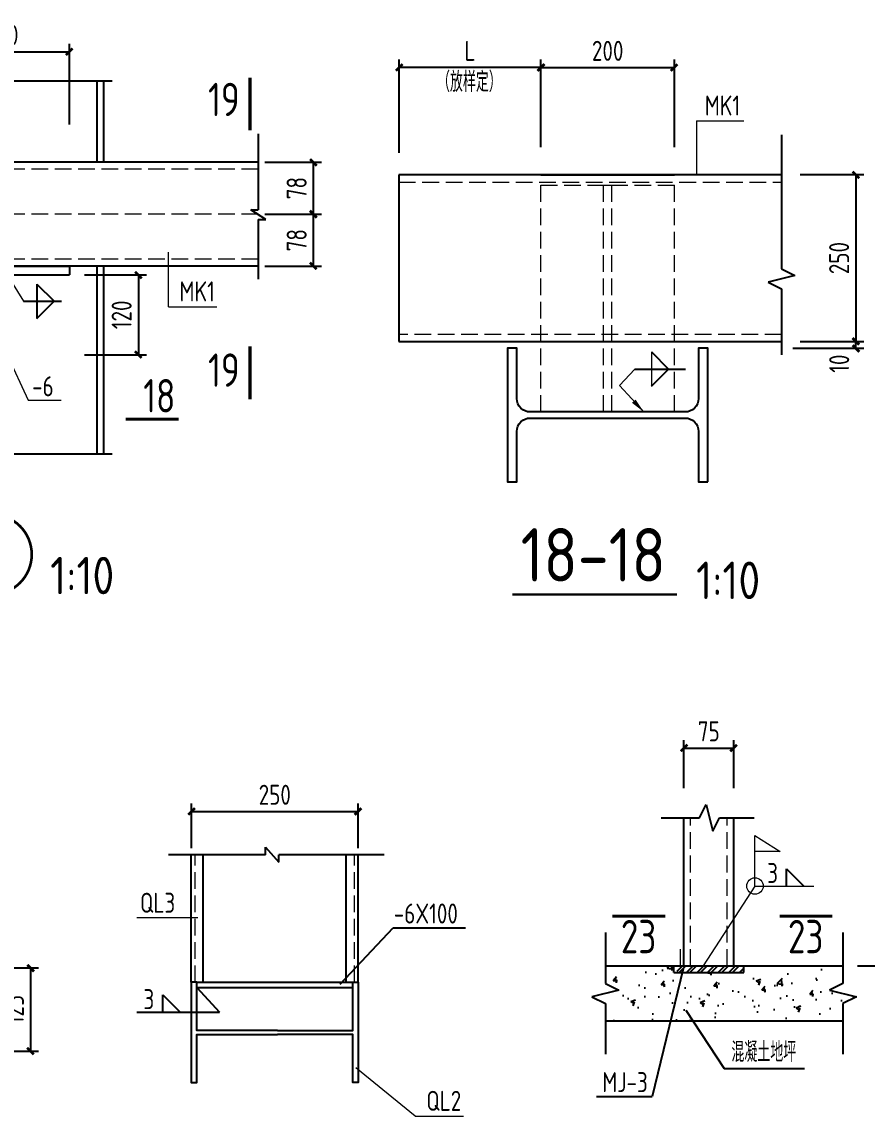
# Model space of a CAD drawing. Header units: millimetres. Extents: x 865490 to 879904, y 39442 to 44891.
# Drawn here: x 875898.2 to 876024.8, y 39568.1 to 39732 of the extents above; entities that cross this region are included whole.
import ezdxf

# ---------------------------------------------------------------- set-up
doc = ezdxf.new("R2010")
doc.units = ezdxf.units.MM
doc.header["$LTSCALE"] = 1000
doc.header["$MEASUREMENT"] = 0
doc.linetypes.add('DASH', pattern=[0.35, 0.25, -0.1])
for name, color, linetype, lineweight in [('1', 4, 'Continuous', 70), ('D3', 62, 'Continuous', 9), ('LZ', 64, 'Continuous', 9), ('数字', 3, 'Continuous', 9), ('细实线', 1, 'Continuous', 20)]:
    doc.layers.add(name, color=color, linetype=linetype, lineweight=lineweight)
for name, color, linetype in [('D1', 112, 'Continuous'), ('D2', 6, 'Continuous'), ('DIM', 7, 'Continuous'), ('DRAWING0', 112, 'Continuous'), ('M_Prof', 2, 'Continuous'), ('Prof', 2, 'Continuous'), ('PUB_DIM', 3, 'Continuous'), ('THIN', 7, 'Continuous'), ('尺寸标注', 7, 'Continuous'), ('文字', 7, 'Continuous'), ('柱子', 8, 'Continuous')]:
    doc.layers.add(name, color=color, linetype=linetype)
doc.styles.add('GBHZ', font='gbenor.shx', dxfattribs={"width": 0.9, "bigfont": 'gbcbig.shx'})
doc.dimstyles.new('Y10', dxfattribs={"dimscale": 0, "dimtxt": 3, "dimasz": 0.01, "dimexe": 1.2, "dimexo": 1, "dimgap": 1, "dimtad": 1, "dimdec": 0, "dimlfac": 10, "dimzin": 0, "dimdsep": 46, "dimtxsty": 'GBHZ', "dimblk1": 'DX', "dimblk2": 'DX', "dimsah": 1, "dimcen": 0.09, "dimdle": 1, "dimadec": 0, "dimazin": 0, "dimtfac": 1, "dimtdec": 0, "dimtix": 1, "dimtmove": 2, "dimatfit": 3, "dimldrblk": 'DX', "dimfxl": 0, "dimtolj": 1, "dimtzin": 0, "dimarcsym": 0})

# ---------------------------------------------------------------- blocks, each defined once
blk = doc.blocks.new('DX')
at = {"color": 0, "linetype": 'ByBlock', "const_width": 40}
blk.add_lwpolyline([(-54, -51), (46, 49)], dxfattribs=at)
blk = doc.blocks.new('*D955')
at = {"layer": 'Defpoints', "color": 0, "linetype": 'ByBlock', "transparency": 16777216}
for p in [(875905.29, 39727.52), (875885.29, 39715.41), (875905.29, 39715.62)]:
    blk.add_point(p, dxfattribs=at)
at = {"layer": 'DIM', "color": 0, "linetype": 'ByBlock', "lineweight": -2, "transparency": 16777216}
for p, q in [((875885.29, 39716.41), (875885.29, 39728.72)), ((875885.3, 39727.52), (875905.28, 39727.52)), ((875905.29, 39716.62), (875905.29, 39728.72))]:
    blk.add_line(p, q, dxfattribs=at)
at = {"layer": 'DIM', "color": 0, "linetype": 'ByBlock', "lineweight": -2, "transparency": 16777216, "xscale": 0.01, "yscale": 0.01, "zscale": 0.01, "rotation": 180}
blk.add_blockref('DX', (875885.29, 39727.52), dxfattribs=at)
at = {"layer": 'DIM', "color": 0, "linetype": 'ByBlock', "lineweight": -2, "transparency": 16777216, "xscale": 0.01, "yscale": 0.01, "zscale": 0.01}
blk.add_blockref('DX', (875905.29, 39727.52), dxfattribs=at)
at = {"layer": 'DIM', "color": 0, "linetype": 'ByBlock', "transparency": 16777216, "insert": (875895.29, 39730.02), "char_height": 3, "attachment_point": 5, "style": 'GBHZ'}
blk.add_mtext('\\A1;200', dxfattribs=at)
blk = doc.blocks.new('*D956')
at = {"layer": 'Defpoints', "color": 0, "linetype": 'ByBlock', "transparency": 16777216}
for p in [(875906.55, 39694.11), (875906.55, 39682.11), (875915.6, 39682.11)]:
    blk.add_point(p, dxfattribs=at)
at = {"layer": 'DIM', "color": 0, "linetype": 'ByBlock', "lineweight": -2, "transparency": 16777216}
for p, q in [((875907.55, 39694.11), (875916.8, 39694.11)), ((875915.6, 39694.1), (875915.6, 39682.12)), ((875907.55, 39682.11), (875916.8, 39682.11))]:
    blk.add_line(p, q, dxfattribs=at)
at = {"layer": 'DIM', "color": 0, "linetype": 'ByBlock', "lineweight": -2, "transparency": 16777216, "xscale": 0.01, "yscale": 0.01, "zscale": 0.01}
for p, rotation in [((875915.6, 39694.11), 90), ((875915.6, 39682.11), 270)]:
    blk.add_blockref('DX', p, dxfattribs=dict(at, rotation=rotation))
at = {"layer": 'DIM', "color": 0, "linetype": 'ByBlock', "transparency": 16777216, "insert": (875913.1, 39688.11), "char_height": 3, "attachment_point": 5, "rotation": 90, "style": 'GBHZ'}
blk.add_mtext('\\A1;120', dxfattribs=at)
blk = doc.blocks.new('*D957')
at = {"layer": 'Defpoints', "color": 0, "linetype": 'ByBlock', "transparency": 16777216}
for p in [(875954.65, 39725.15), (875954.65, 39711.37), (875975.91, 39712.2)]:
    blk.add_point(p, dxfattribs=at)
at = {"layer": 'DIM', "color": 0, "linetype": 'ByBlock', "lineweight": -2, "transparency": 16777216}
for p, q in [((875954.65, 39712.37), (875954.65, 39726.35)), ((875975.91, 39713.2), (875975.91, 39726.35)), ((875975.9, 39725.15), (875954.66, 39725.15))]:
    blk.add_line(p, q, dxfattribs=at)
at = {"layer": 'DIM', "color": 0, "linetype": 'ByBlock', "lineweight": -2, "transparency": 16777216, "xscale": 0.01, "yscale": 0.01, "zscale": 0.01, "rotation": 180}
blk.add_blockref('DX', (875954.65, 39725.15), dxfattribs=at)
at = {"layer": 'DIM', "color": 0, "linetype": 'ByBlock', "lineweight": -2, "transparency": 16777216, "xscale": 0.01, "yscale": 0.01, "zscale": 0.01}
blk.add_blockref('DX', (875975.91, 39725.15), dxfattribs=at)
at = {"layer": 'DIM', "color": 0, "linetype": 'ByBlock', "transparency": 16777216, "insert": (875965.28, 39727.65), "char_height": 3, "attachment_point": 5, "style": 'GBHZ'}
blk.add_mtext('\\A1;L', dxfattribs=at)
blk = doc.blocks.new('*D958')
at = {"layer": 'Defpoints', "color": 0, "linetype": 'ByBlock', "transparency": 16777216}
for p in [(876012.65, 39683.11), (876013.73, 39684.11), (876023.09, 39684.11)]:
    blk.add_point(p, dxfattribs=at)
at = {"layer": 'DIM', "color": 0, "linetype": 'ByBlock', "lineweight": -2, "transparency": 16777216}
for p, q in [((876013.65, 39683.11), (876024.29, 39683.11)), ((876014.73, 39684.11), (876024.29, 39684.11)), ((876023.09, 39684.12), (876023.09, 39684.13)), ((876023.09, 39683.11), (876023.09, 39684.11)), ((876023.09, 39683.1), (876023.09, 39683.09))]:
    blk.add_line(p, q, dxfattribs=at)
at = {"layer": 'DIM', "color": 0, "linetype": 'ByBlock', "lineweight": -2, "transparency": 16777216, "xscale": 0.01, "yscale": 0.01, "zscale": 0.01}
for p, rotation in [((876023.09, 39684.11), 270), ((876023.09, 39683.11), 90)]:
    blk.add_blockref('DX', p, dxfattribs=dict(at, rotation=rotation))
at = {"layer": 'DIM', "color": 0, "linetype": 'ByBlock', "transparency": 16777216, "insert": (876020.59, 39680.8), "char_height": 3, "attachment_point": 5, "rotation": 90, "style": 'GBHZ'}
blk.add_mtext('\\A1;10', dxfattribs=at)
blk = doc.blocks.new('*D959')
at = {"layer": 'Defpoints', "color": 0, "linetype": 'ByBlock', "transparency": 16777216}
for p in [(876013.73, 39709.11), (876013.73, 39684.11), (876023.08, 39684.11)]:
    blk.add_point(p, dxfattribs=at)
at = {"layer": 'DIM', "color": 0, "linetype": 'ByBlock', "lineweight": -2, "transparency": 16777216}
for p, q in [((876014.73, 39709.11), (876024.28, 39709.11)), ((876023.08, 39709.1), (876023.08, 39684.12)), ((876014.73, 39684.11), (876024.28, 39684.11))]:
    blk.add_line(p, q, dxfattribs=at)
at = {"layer": 'DIM', "color": 0, "linetype": 'ByBlock', "lineweight": -2, "transparency": 16777216, "xscale": 0.01, "yscale": 0.01, "zscale": 0.01}
for p, rotation in [((876023.08, 39709.11), 90), ((876023.08, 39684.11), 270)]:
    blk.add_blockref('DX', p, dxfattribs=dict(at, rotation=rotation))
at = {"layer": 'DIM', "color": 0, "linetype": 'ByBlock', "transparency": 16777216, "insert": (876020.58, 39696.61), "char_height": 3, "attachment_point": 5, "rotation": 90, "style": 'GBHZ'}
blk.add_mtext('\\A1;250', dxfattribs=at)
blk = doc.blocks.new('*D960')
at = {"layer": 'Defpoints', "color": 0, "linetype": 'ByBlock', "transparency": 16777216}
for p in [(875995.91, 39725.15), (875975.91, 39712.2), (875995.91, 39712.2)]:
    blk.add_point(p, dxfattribs=at)
at = {"layer": 'DIM', "color": 0, "linetype": 'ByBlock', "lineweight": -2, "transparency": 16777216}
for p, q in [((875975.91, 39713.2), (875975.91, 39726.35)), ((875995.91, 39713.2), (875995.91, 39726.35)), ((875975.92, 39725.15), (875995.9, 39725.15))]:
    blk.add_line(p, q, dxfattribs=at)
at = {"layer": 'DIM', "color": 0, "linetype": 'ByBlock', "lineweight": -2, "transparency": 16777216, "xscale": 0.01, "yscale": 0.01, "zscale": 0.01, "rotation": 180}
blk.add_blockref('DX', (875975.91, 39725.15), dxfattribs=at)
at = {"layer": 'DIM', "color": 0, "linetype": 'ByBlock', "lineweight": -2, "transparency": 16777216, "xscale": 0.01, "yscale": 0.01, "zscale": 0.01}
blk.add_blockref('DX', (875995.91, 39725.15), dxfattribs=at)
at = {"layer": 'DIM', "color": 0, "linetype": 'ByBlock', "transparency": 16777216, "insert": (875985.91, 39727.65), "char_height": 3, "attachment_point": 5, "style": 'GBHZ'}
blk.add_mtext('\\A1;200', dxfattribs=at)
blk = doc.blocks.new('*D967')
at = {"layer": 'Defpoints', "color": 0, "linetype": 'ByBlock', "transparency": 16777216}
for p in [(875933.57, 39703.19), (875941.82, 39703.19), (875933.57, 39695.39)]:
    blk.add_point(p, dxfattribs=at)
at = {"layer": 'DIM', "color": 0, "linetype": 'ByBlock', "lineweight": -2, "transparency": 16777216}
for p, q in [((875934.57, 39703.19), (875943.02, 39703.19)), ((875941.82, 39695.4), (875941.82, 39703.18)), ((875934.57, 39695.39), (875943.02, 39695.39))]:
    blk.add_line(p, q, dxfattribs=at)
at = {"layer": 'DIM', "color": 0, "linetype": 'ByBlock', "lineweight": -2, "transparency": 16777216, "xscale": 0.01, "yscale": 0.01, "zscale": 0.01}
for p, rotation in [((875941.82, 39703.19), 90), ((875941.82, 39695.39), 270)]:
    blk.add_blockref('DX', p, dxfattribs=dict(at, rotation=rotation))
at = {"layer": 'DIM', "color": 0, "linetype": 'ByBlock', "transparency": 16777216, "insert": (875939.32, 39699.29), "char_height": 3, "attachment_point": 5, "rotation": 90, "style": 'GBHZ'}
blk.add_mtext('\\A1;78', dxfattribs=at)
blk = doc.blocks.new('*D968')
at = {"layer": 'Defpoints', "color": 0, "linetype": 'ByBlock', "transparency": 16777216}
for p in [(875933.57, 39710.99), (875941.82, 39710.99), (875933.57, 39703.19)]:
    blk.add_point(p, dxfattribs=at)
at = {"layer": 'DIM', "color": 0, "linetype": 'ByBlock', "lineweight": -2, "transparency": 16777216}
for p, q in [((875934.57, 39710.99), (875943.02, 39710.99)), ((875941.82, 39703.2), (875941.82, 39710.98)), ((875934.57, 39703.19), (875943.02, 39703.19))]:
    blk.add_line(p, q, dxfattribs=at)
at = {"layer": 'DIM', "color": 0, "linetype": 'ByBlock', "lineweight": -2, "transparency": 16777216, "xscale": 0.01, "yscale": 0.01, "zscale": 0.01}
for p, rotation in [((875941.82, 39710.99), 90), ((875941.82, 39703.19), 270)]:
    blk.add_blockref('DX', p, dxfattribs=dict(at, rotation=rotation))
at = {"layer": 'DIM', "color": 0, "linetype": 'ByBlock', "transparency": 16777216, "insert": (875939.32, 39707.09), "char_height": 3, "attachment_point": 5, "rotation": 90, "style": 'GBHZ'}
blk.add_mtext('\\A1;78', dxfattribs=at)
blk = doc.blocks.new('*D1390')
at = {"layer": 'Defpoints', "color": 0, "linetype": 'ByBlock', "transparency": 16777216}
for p in [(875891.35, 39590.31), (875891.35, 39577.81), (875899.45, 39577.81)]:
    blk.add_point(p, dxfattribs=at)
at = {"layer": 'DIM', "color": 0, "linetype": 'ByBlock', "lineweight": -2, "transparency": 16777216}
for p, q in [((875892.35, 39590.31), (875900.65, 39590.31)), ((875899.45, 39590.3), (875899.45, 39577.82)), ((875892.35, 39577.81), (875900.65, 39577.81))]:
    blk.add_line(p, q, dxfattribs=at)
at = {"layer": 'DIM', "color": 0, "linetype": 'ByBlock', "lineweight": -2, "transparency": 16777216, "xscale": 0.01, "yscale": 0.01, "zscale": 0.01}
for p, rotation in [((875899.45, 39590.31), 90), ((875899.45, 39577.81), 270)]:
    blk.add_blockref('DX', p, dxfattribs=dict(at, rotation=rotation))
at = {"layer": 'DIM', "color": 0, "linetype": 'ByBlock', "transparency": 16777216, "insert": (875896.95, 39584.06), "char_height": 3, "attachment_point": 5, "rotation": 90, "style": 'GBHZ'}
blk.add_mtext('\\A1;125', dxfattribs=at)
blk = doc.blocks.new('*D1391')
at = {"layer": 'Defpoints', "color": 0, "linetype": 'ByBlock', "transparency": 16777216}
for p in [(875948.54, 39613.73), (875923.54, 39607.24, 5), (875948.54, 39607.24, 5)]:
    blk.add_point(p, dxfattribs=at)
at = {"layer": 'DIM', "color": 0, "linetype": 'ByBlock', "lineweight": -2, "transparency": 16777216}
for p, q in [((875923.54, 39608.24), (875923.54, 39614.93)), ((875948.54, 39608.24), (875948.54, 39614.93)), ((875923.55, 39613.73), (875948.53, 39613.73))]:
    blk.add_line(p, q, dxfattribs=at)
at = {"layer": 'DIM', "color": 0, "linetype": 'ByBlock', "lineweight": -2, "transparency": 16777216, "xscale": 0.01, "yscale": 0.01, "zscale": 0.01, "rotation": 180}
blk.add_blockref('DX', (875923.54, 39613.73), dxfattribs=at)
at = {"layer": 'DIM', "color": 0, "linetype": 'ByBlock', "lineweight": -2, "transparency": 16777216, "xscale": 0.01, "yscale": 0.01, "zscale": 0.01}
blk.add_blockref('DX', (875948.54, 39613.73), dxfattribs=at)
at = {"layer": 'DIM', "color": 0, "linetype": 'ByBlock', "transparency": 16777216, "insert": (875936.04, 39616.23), "char_height": 3, "attachment_point": 5, "style": 'GBHZ'}
blk.add_mtext('\\A1;250', dxfattribs=at)
blk = doc.blocks.new('*D1400')
at = {"layer": 'Defpoints', "color": 0, "linetype": 'ByBlock', "transparency": 16777216}
for p in [(876004.8, 39623.23), (875997.3, 39616.21), (876004.8, 39616.21)]:
    blk.add_point(p, dxfattribs=at)
at = {"layer": 'DIM', "color": 0, "linetype": 'ByBlock', "lineweight": -2, "transparency": 16777216}
for p, q in [((875997.3, 39617.21), (875997.3, 39624.43)), ((876004.8, 39617.21), (876004.8, 39624.43)), ((875997.31, 39623.23), (876004.79, 39623.23))]:
    blk.add_line(p, q, dxfattribs=at)
at = {"layer": 'DIM', "color": 0, "linetype": 'ByBlock', "lineweight": -2, "transparency": 16777216, "xscale": 0.01, "yscale": 0.01, "zscale": 0.01, "rotation": 180}
blk.add_blockref('DX', (875997.3, 39623.23), dxfattribs=at)
at = {"layer": 'DIM', "color": 0, "linetype": 'ByBlock', "lineweight": -2, "transparency": 16777216, "xscale": 0.01, "yscale": 0.01, "zscale": 0.01}
blk.add_blockref('DX', (876004.8, 39623.23), dxfattribs=at)
at = {"layer": 'DIM', "color": 0, "linetype": 'ByBlock', "transparency": 16777216, "insert": (876001.05, 39625.73), "char_height": 3, "attachment_point": 5, "style": 'GBHZ'}
blk.add_mtext('\\A1;75', dxfattribs=at)

msp = doc.modelspace()

# ---------------------------------------------------------------- hatches: boundary and pattern name
at = {"layer": 'DIM'}
h = msp.add_hatch(dxfattribs=at)
h.set_pattern_fill('AR-CONC', color=256, style=0)
h.set_pattern_definition([(50, (474617.527, 183262.05), (7.17260183, -0.62752135), [0.75, -8.25]), (355, (474617.527, 183262.05), (-1.38751334, 7.52192134), [0.6, -6.6]), (100.4514, (474618.1246, 183261.998), (5.78509382, 6.89439542), [0.6374019, -7.01142112]), (46.1842, (474617.527, 183264.05), (10.67241049, -1.65519014), [1.125, -12.375]), (96.6356, (474618.416, 183263.912), (9.34662706, 9.7411787), [0.95610288, -10.51713]), (351.1842, (474617.527, 183264.05), (9.34661945, 9.741186), [0.9, -9.9]), (21, (474618.527, 183263.55), (5.96907052, -4.02618891), [0.75, -8.25]), (326, (474618.527, 183263.55), (2.43315332, 7.25150045), [0.6, -6.6]), (71.4514, (474619.024, 183263.2145), (8.40222629, 3.22530497), [0.6374019, -7.01142112]), (37.5, (474617.5268, 183262.05), (0.121598553, 3.328938538), [0, -6.52, 0, -6.7, 0, -6.625]), (7.5, (474617.527, 183262.05), (2.630695374, 3.94411712), [0, -3.82, 0, -6.37, 0, -2.525]), (327.5, (474615.2968, 183262.05), (5.338224362, -0.225548717), [0, -2.5, 0, -7.8, 0, -10.35]), (317.5, (474614.297, 183262.05), (5.831861693, 1.001049823), [0, -3.25, 0, -5.18, 0, -7.35])])
h.paths.add_polyline_path([(875997.054, 39589.613), (875995.8, 39589.613), (875995.8, 39590.613), (875985.558, 39590.613), (875985.558, 39587.986), (875987.558, 39586.986), (875983.558, 39585.986), (875985.558, 39584.986), (875985.558, 39582.358), (875994.939, 39582.358)])
h = msp.add_hatch(dxfattribs=at)
h.set_pattern_fill('AR-CONC', color=256, style=0)
h.set_pattern_definition([(50, (474576.075, 182496.5466), (7.17260183, -0.62752135), [0.75, -8.25]), (355, (474576.075, 182496.5466), (-1.38751334, 7.52192134), [0.6, -6.6]), (100.4514, (474576.6725, 182496.494), (5.78509382, 6.89439542), [0.6374019, -7.01142112]), (46.1842, (474576.075, 182498.547), (10.67241049, -1.65519014), [1.125, -12.375]), (96.6356, (474576.964, 182498.409), (9.34662706, 9.7411787), [0.95610288, -10.51713]), (351.1842, (474576.075, 182498.547), (9.34661945, 9.741186), [0.9, -9.9]), (21, (474577.075, 182498.0466), (5.96907052, -4.02618891), [0.75, -8.25]), (326, (474577.075, 182498.0466), (2.43315332, 7.25150045), [0.6, -6.6]), (71.4514, (474577.572, 182497.711), (8.40222629, 3.22530497), [0.6374019, -7.01142112]), (37.5, (474576.0748, 182496.5466), (0.121598553, 3.328938538), [0, -6.52, 0, -6.7, 0, -6.625]), (7.5, (474576.0748, 182496.5466), (2.630695374, 3.94411712), [0, -3.82, 0, -6.37, 0, -2.525]), (327.5, (474573.8448, 182496.5466), (5.338224362, -0.225548717), [0, -2.5, 0, -7.8, 0, -10.35]), (317.5, (474572.845, 182496.5466), (5.831861693, 1.001049823), [0, -3.25, 0, -5.18, 0, -7.35])])
h.paths.add_polyline_path([(876019.158, 39586.986), (876021.158, 39587.986), (876021.158, 39590.613), (876006.3, 39590.613), (876006.3, 39589.613), (875997.554, 39589.613), (875995.439, 39582.358), (876021.158, 39582.358), (876021.158, 39584.986), (876023.158, 39585.986)])
h = msp.add_hatch(dxfattribs=at)
h.set_pattern_fill('ANSI32', color=256, scale=3, style=0)
h.set_pattern_definition([(45, (465550.8728, 177479.1682), (-0.7954951288, 0.7954951288), []), (45, (465551.4031, 177479.1682), (-0.7954951288, 0.7954951288), [])])
h.paths.add_polyline_path([(876006.3, 39589.613), (876006.3, 39590.613), (875996.3, 39590.613), (875996.3, 39589.613)])

# ---------------------------------------------------------------- linework, layer by layer
at = {"linetype": 'ByBlock', "ltscale": 0.5, "const_width": 0.4}
msp.add_lwpolyline([(875887.631, 39652.216, 1), (875899.631, 39652.216, 1)], format="xyb", close=True, dxfattribs=at)
at = {"layer": '1', "color": 2, "const_width": 0.48}
for points in [[(875932.339, 39723.643), (875932.339, 39715.72)], [(875932.339, 39683.396), (875932.339, 39675.474)], [(875913.704, 39672.494), (875921.626, 39672.494)]]:
    msp.add_lwpolyline(points, dxfattribs=at)
at = {"layer": '1', "color": 2, "const_width": 0.48, "elevation": 0}
for points in [[(875986.63, 39598.055), (875994.552, 39598.055)], [(876011.661, 39598.055), (876019.583, 39598.055)]]:
    msp.add_lwpolyline(points, dxfattribs=at)
at = {"layer": 'D1', "color": 251}
for p, q in [((875896.562, 39723.148), (875911.67, 39723.148)), ((875933.572, 39715.237), (875933.572, 39703.845)), ((875934.697, 39702.364), (875932.448, 39703.845)), ((875932.448, 39703.845), (875933.572, 39703.845)), ((875933.572, 39702.364), (875933.572, 39693.44)), ((875933.572, 39702.364), (875934.697, 39702.364)), ((875900.414, 39692.716), (875900.414, 39687.577)), ((875900.414, 39692.716), (875902.984, 39690.147)), ((875898.385, 39690.147), (875904.065, 39690.147)), ((875900.414, 39687.577), (875902.984, 39690.147)), ((875992.471, 39682.547), (875995.04, 39679.978)), ((875989.974, 39679.978), (875997.58, 39679.978)), ((875992.471, 39677.409), (875995.04, 39679.978)), ((875896.562, 39667.297), (875911.67, 39667.297)), ((876012.715, 39602.563), (876012.715, 39605.133)), ((876012.715, 39605.133), (876015.284, 39602.563))]:
    msp.add_line(p, q, dxfattribs=at)
at = {"layer": 'D1'}
for p, q in [((875934.653, 39608.365), (875936.634, 39606.117)), ((875934.653, 39607.241), (875934.653, 39608.365)), ((875934.653, 39607.241), (875920.096, 39607.241)), ((875936.634, 39606.117), (875936.634, 39607.241)), ((875952.445, 39607.241), (875936.634, 39607.241))]:
    msp.add_line(p, q, dxfattribs=at)
at = {"layer": 'D1', "elevation": 0}
msp.add_lwpolyline([(876023.316, 39590.613), (876030.911, 39590.613)], dxfattribs=at)
at = {"layer": 'D2'}
for p, q in [((875909.397, 39723.148), (875909.397, 39710.992)), ((875910.397, 39723.148), (875910.397, 39710.992)), ((875933.572, 39710.992), (875871.088, 39710.992)), ((876011.96, 39709.063), (875954.642, 39709.063)), ((875975.907, 39709.063), (875995.907, 39709.063)), ((875933.572, 39695.392), (875871.088, 39695.392)), ((875885.29, 39695.392), (875905.29, 39695.392)), ((875905.29, 39695.392), (875905.29, 39694.108)), ((875909.397, 39695.392), (875909.397, 39667.297)), ((875910.397, 39695.392), (875910.397, 39667.297)), ((875885.29, 39694.108), (875905.29, 39694.108)), ((875954.642, 39684.109), (876011.96, 39684.109)), ((875997.301, 39590.613), (875997.301, 39612.76)), ((876004.799, 39590.613), (876004.799, 39612.76)), ((875923.538, 39588.144, 5), (875923.538, 39607.241, 5)), ((875925.334, 39588.144, 5), (875925.334, 39607.241, 5)), ((875946.742, 39588.144, 5), (875946.742, 39607.241, 5)), ((875948.538, 39588.144, 5), (875948.538, 39607.241, 5))]:
    msp.add_line(p, q, dxfattribs=at)
at = {"layer": 'D2', "linetype": 'Continuous'}
msp.add_line((875954.642, 39709.063), (875954.642, 39684.109), dxfattribs=at)
at = {"layer": 'D3', "color": 251}
for p, q in [((875999.228, 39717.173), (876006.282, 39717.173)), ((875999.228, 39717.173), (875999.228, 39709.063)), ((875920.127, 39689.33), (875920.127, 39697.521)), ((875895.933, 39694.108), (875898.385, 39690.147)), ((875920.127, 39689.33), (875927.34, 39689.33)), ((875895.933, 39682.105), (875899.099, 39675.346)), ((875992.471, 39682.547), (875992.471, 39677.409)), ((875987.681, 39677.508), (875989.974, 39679.978)), ((875987.681, 39677.508), (875991.352, 39673.527)), ((875899.099, 39675.346), (875904.027, 39675.346)), ((875957.094, 39568.102), (875948.161, 39575.324)), ((875957.094, 39568.102), (875964.307, 39568.102))]:
    msp.add_line(p, q, dxfattribs=at)
at = {"layer": 'D3'}
msp.add_line((875924.497, 39597.817), (875915.375, 39597.817), dxfattribs=at)
at = {"layer": 'D3', "color": 251}
msp.add_solid([(875990.089, 39675.419), (875991.352, 39673.527), (875990.089, 39675.419), (875989.54, 39674.939)], dxfattribs=at)
at = {"layer": 'DIM', "linetype": 'ByBlock'}
msp.add_line((875996.801, 39590.613), (876004.299, 39590.613), dxfattribs=at)
at = {"layer": 'DRAWING0'}
for p, q in [((875924.338, 39587.357, 5), (875927.763, 39583.672)), ((875919.279, 39583.672), (875919.279, 39586.242)), ((875919.279, 39586.242), (875921.849, 39583.672)), ((875915.379, 39583.672), (875927.763, 39583.672))]:
    msp.add_line(p, q, dxfattribs=at)
at = {"layer": 'LZ', "color": 251, "linetype": 'DASH', "ltscale": 0.01}
for p, q in [((875933.572, 39709.922), (875871.088, 39709.922)), ((875954.642, 39707.992), (876011.96, 39707.992)), ((875975.907, 39673.559), (875975.907, 39707.51)), ((875975.907, 39707.51), (875995.907, 39707.51)), ((875985.265, 39673.559), (875985.265, 39707.51)), ((875985.265, 39707.51), (875986.549, 39707.51)), ((875986.549, 39673.559), (875986.549, 39707.51)), ((875995.907, 39673.559), (875995.907, 39707.51)), ((875933.572, 39703.192), (875871.088, 39703.192)), ((875933.572, 39696.463), (875871.088, 39696.463)), ((876011.96, 39685.18), (875954.642, 39685.18)), ((875998.303, 39590.613), (875998.303, 39612.76)), ((876003.797, 39590.613), (876003.797, 39612.76)), ((875996.801, 39590.613), (875996.801, 39593.867))]:
    msp.add_line(p, q, dxfattribs=at)
at = {"layer": 'LZ', "linetype": 'DASH', "ltscale": 0.01}
for p, q in [((875924.108, 39588.144, 5), (875924.108, 39607.241, 5)), ((875947.968, 39588.144, 5), (875947.968, 39607.241, 5))]:
    msp.add_line(p, q, dxfattribs=at)
at = {"layer": 'M_Prof', "elevation": 5}
for points in [[(875936.438, 39580.944), (875924.338, 39580.944), (875924.338, 39588.144), (875923.538, 39588.144), (875923.538, 39573.144), (875924.338, 39573.144), (875924.338, 39580.344), (875936.438, 39580.344)], [(875936.438, 39580.944), (875947.738, 39580.944), (875947.738, 39588.144), (875948.538, 39588.144), (875948.538, 39573.144), (875947.738, 39573.144), (875947.738, 39580.344), (875936.438, 39580.344)]]:
    msp.add_lwpolyline(points, dxfattribs=at)
at = {"layer": 'Prof'}
msp.add_lwpolyline([(876000.907, 39663.109), (876000.907, 39683.109), (875999.507, 39683.109), (875999.507, 39675.559, -0.4142136), (875997.507, 39673.559), (875974.307, 39673.559, -0.4142136), (875972.307, 39675.559), (875972.307, 39683.109), (875970.907, 39683.109), (875970.907, 39663.109), (875972.307, 39663.109), (875972.307, 39670.659, -0.4142136), (875974.307, 39672.659), (875997.507, 39672.659, -0.4142136), (875999.507, 39670.659), (875999.507, 39663.109)], format="xyb", close=True, dxfattribs=at)
at = {"layer": 'THIN', "linetype": 'ByBlock'}
for p, q in [((876011.96, 39715.063), (876011.96, 39695.011)), ((876011.96, 39695.011), (876013.96, 39694.011)), ((876013.96, 39694.011), (876009.96, 39693.011)), ((876009.96, 39693.011), (876011.96, 39692.011)), ((876011.96, 39692.011), (876011.96, 39682.109))]:
    msp.add_line(p, q, dxfattribs=at)
at = {"layer": 'THIN'}
for p, q in [((875999.667, 39612.76), (876000.667, 39614.76)), ((876000.667, 39614.76), (876001.667, 39610.76)), ((875993.922, 39612.76), (875999.667, 39612.76)), ((876001.667, 39610.76), (876002.667, 39612.76)), ((876002.667, 39612.76), (876007.876, 39612.76)), ((875985.558, 39595.613), (875985.558, 39587.986)), ((876021.158, 39595.613), (876021.158, 39587.986)), ((875985.558, 39587.986), (875987.558, 39586.986)), ((876021.158, 39587.986), (876019.158, 39586.986)), ((875987.558, 39586.986), (875983.558, 39585.986)), ((876019.158, 39586.986), (876023.158, 39585.986)), ((875983.558, 39585.986), (875985.558, 39584.986)), ((875985.558, 39584.986), (875985.558, 39577.358)), ((876023.158, 39585.986), (876021.158, 39584.986)), ((876021.158, 39584.986), (876021.158, 39577.358))]:
    msp.add_line(p, q, dxfattribs=at)
at = {"layer": '尺寸标注'}
for p, q in [((875945.83, 39587.844), (875953.76, 39596.277)), ((875953.76, 39596.277), (875964.611, 39596.277)), ((875924.338, 39588.144, 5), (875947.738, 39588.144, 5)), ((875924.338, 39587.357, 5), (875947.738, 39587.357, 5))]:
    msp.add_line(p, q, dxfattribs=at)
at = {"layer": '文字', "color": 6, "const_width": 0.32}
msp.add_lwpolyline([(875971.62, 39646.216), (875996.281, 39646.216)], dxfattribs=at)
at = {"layer": '柱子'}
for p, q in [((875985.558, 39590.613), (876021.158, 39590.613)), ((875997.213, 39590.161), (875992.593, 39571.032)), ((875995.8, 39590.613), (876006.3, 39590.613)), ((875995.8, 39589.613), (875995.8, 39590.613)), ((875995.8, 39589.613), (876006.3, 39589.613)), ((876006.3, 39589.613), (876006.3, 39590.613)), ((875997.615, 39583.956), (876003.369, 39575.218)), ((875985.558, 39582.358), (876021.158, 39582.358)), ((876003.369, 39575.218), (876015.393, 39575.218)), ((875984.23, 39571.032), (875992.593, 39571.032))]:
    msp.add_line(p, q, dxfattribs=at)
at = {"layer": '细实线', "color": 251}
for p, q in [((876007.974, 39602.563), (876007.974, 39610.125)), ((876007.974, 39610.125), (876011.731, 39607.754)), ((876011.731, 39607.754), (876007.974, 39607.754)), ((876007.974, 39602.563), (876000.233, 39590.613)), ((876007.974, 39602.563), (876016.791, 39602.563))]:
    msp.add_line(p, q, dxfattribs=at)
msp.add_circle((876007.974, 39602.563), 1.238, dxfattribs=at)
msp.add_solid([(876007.974, 39607.754), (876007.974, 39610.125), (876011.731, 39607.754), (876007.974, 39607.754)], dxfattribs=at)

# ---------------------------------------------------------------- texts
at = {"layer": 'DRAWING0', "style": 'GBHZ', "width": 0.9}
msp.add_text('3', height=3, dxfattribs=at).set_placement((875916.37, 39584.12))
at = {"layer": 'PUB_DIM', "style": 'GBHZ', "width": 0.9}
for s, p in [('19', (875926.045, 39717.866)), ('19', (875926.045, 39677.33)), ('18', (875916.334, 39673.495)), ('23', (875987.878, 39592.488)), ('23', (876012.909, 39592.488))]:
    msp.add_text(s, height=5, dxfattribs=at).set_placement(p)
at = {"layer": '数字', "style": 'GBHZ', "width": 0.9}
for s, p in [('（放样定）', (875960.338, 39721.504)), ('MK1', (876000.458, 39717.962)), ('MK1', (875921.766, 39690.119)), ('-6', (875899.682, 39675.911)), ('3', (876009.805, 39603.011)), ('QL3', (875915.84, 39598.557)), ('-6X100', (875953.859, 39596.946)), ('混凝土地坪', (876004.437, 39576.207)), ('MJ-3', (875985.096, 39571.692)), ('QL2', (875958.733, 39568.891))]:
    msp.add_text(s, height=3, dxfattribs=at).set_placement(p)
at = {"layer": '文字', "color": 6, "style": 'GBHZ'}
for s, height, p in [('18-18', 8, (875972.871, 39648.167)), ('1:10', 5.6, (875902.397, 39646.264, -0.009)), ('1:10', 5.6, (875999.16, 39645.546))]:
    msp.add_text(s, height=height, dxfattribs=at).set_placement(p)

# ---------------------------------------------------------------- dimensions: what is measured, and where the dimension line sits
at = {"layer": 'DIM', "linetype": 'ByBlock'}
for base, p1, p2, picture, middle in [((875905.29, 39727.517), (875885.29, 39715.407), (875905.29, 39715.621), '*D955', (875895.29, 39730.017)), ((875995.907, 39725.152), (875975.907, 39712.205), (875995.907, 39712.205), '*D960', (875985.907, 39727.652)), ((875948.538, 39613.725), (875923.538, 39607.241, 5), (875948.538, 39607.241, 5), '*D1391', (875936.038, 39616.225))]:
    dim = msp.add_linear_dim(base=base, p1=p1, p2=p2, dimstyle='Y10', override={"dimscale": 1}, dxfattribs=at)
    dim.commit()
    dim.dimension.update_dxf_attribs({"geometry": picture, "text_midpoint": middle})
dim = msp.add_linear_dim(base=(875954.648, 39725.152), p1=(875975.907, 39712.205), p2=(875954.648, 39711.372), text='L', dimstyle='Y10', override={"dimscale": 1}, dxfattribs=at)
dim.commit()
dim.dimension.update_dxf_attribs({"geometry": '*D957', "text_midpoint": (875965.277, 39727.652)})
for base, p1, p2, angle, picture, middle in [((875941.818, 39710.992), (875933.572, 39703.192), (875933.572, 39710.992), 90, '*D968', (875939.318, 39707.092)), ((876023.085, 39684.109), (876013.727, 39709.106), (876013.727, 39684.109), 90, '*D959', (876020.585, 39696.608)), ((875941.818, 39703.192), (875933.572, 39695.392), (875933.572, 39703.192), 90, '*D967', (875939.318, 39699.292)), ((875915.6, 39682.105), (875906.553, 39694.108), (875906.553, 39682.105), 270, '*D956', (875913.1, 39688.106)), ((875899.45, 39577.809), (875891.35, 39590.309), (875891.35, 39577.809), 270, '*D1390', (875896.95, 39584.059))]:
    dim = msp.add_linear_dim(base=base, p1=p1, p2=p2, angle=angle, dimstyle='Y10', override={"dimscale": 1}, dxfattribs=at)
    dim.commit()
    dim.dimension.update_dxf_attribs({"geometry": picture, "text_midpoint": middle})
dim = msp.add_linear_dim(base=(876023.085, 39684.109), p1=(876012.655, 39683.109), p2=(876013.727, 39684.109), angle=90, dimstyle='Y10', override={"dimscale": 1}, dxfattribs=at)
dim.commit()
dim.dimension.update_dxf_attribs({"geometry": '*D958', "text_midpoint": (876020.585, 39680.804), "dimtype": 160})
at = {"layer": 'DIM', "color": 0, "linetype": 'ByBlock'}
dim = msp.add_linear_dim(base=(876004.799, 39623.234), p1=(875997.301, 39616.208), p2=(876004.799, 39616.208), dimstyle='Y10', override={"dimscale": 1}, dxfattribs=at)
dim.commit()
dim.dimension.update_dxf_attribs({"geometry": '*D1400', "text_midpoint": (876001.05, 39625.734)})

doc.saveas('drawing.dxf')
